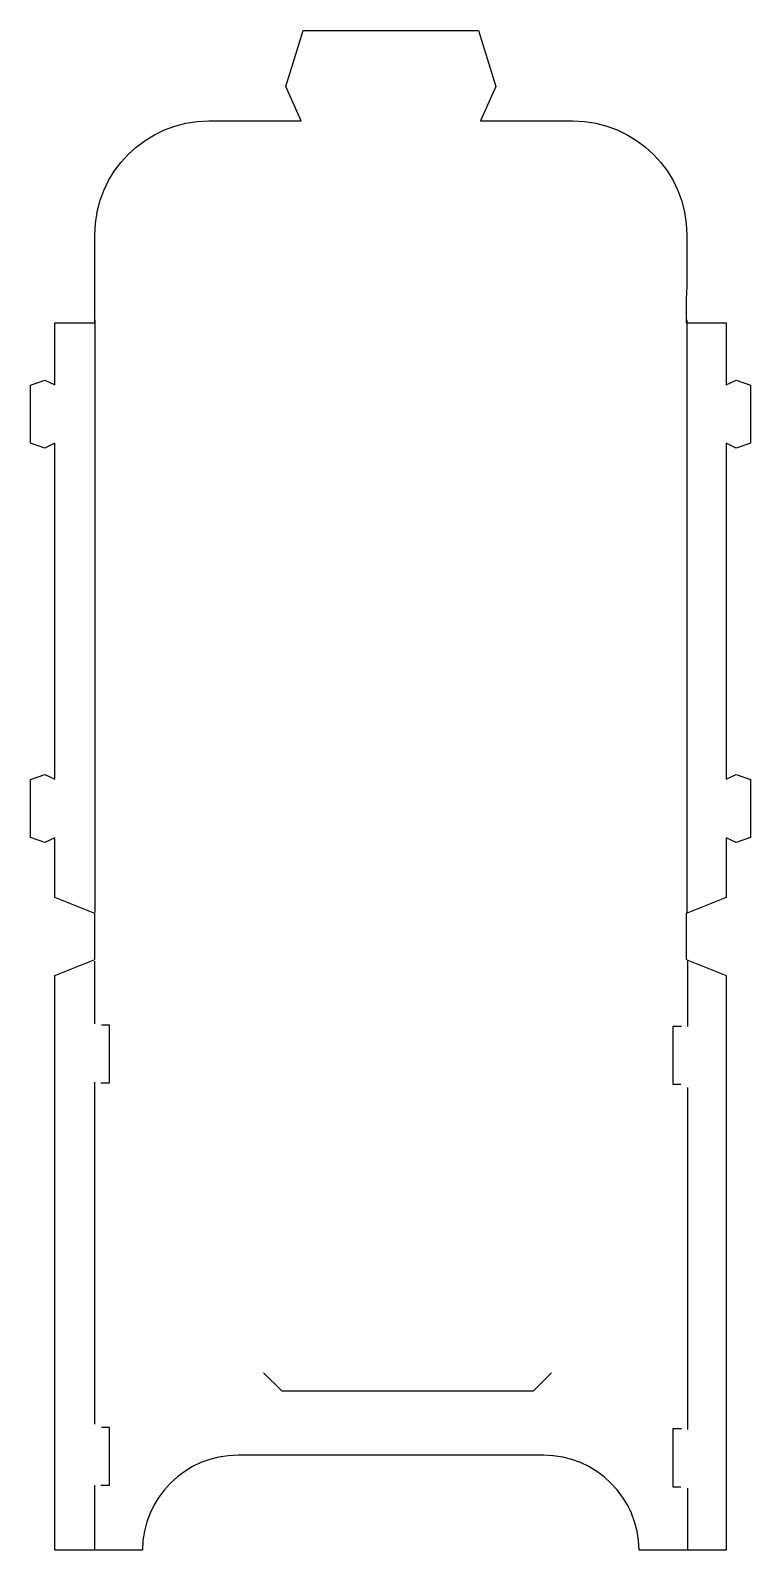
# Model space of a CAD drawing. Header units: centimetres. Extents: x -4.3 to 4.3, y -9 to 9.
import ezdxf

# ---------------------------------------------------------------- set-up
doc = ezdxf.new("R2010")
doc.units = ezdxf.units.CM
doc.header["$MEASUREMENT"] = 0
doc.layers.add('Camada 1', color=7, linetype='Continuous')

msp = doc.modelspace()

# ---------------------------------------------------------------- linework, layer by layer
at = {"layer": 'Camada 1', "lineweight": 25}
for points, knots in [([(-1.24057, 8.33809), (-1.24057, 8.33809), (-1.05838, 7.93061), (-1.05838, 7.93061), (-1.05838, 7.93061), (-1.05838, 7.93061), (-2.15512, 7.93061), (-2.15512, 7.93061), (-2.15512, 7.93061), (-2.90151, 7.93061), (-3.50661, 7.32551), (-3.50661, 6.57912), (-3.50661, 6.57912), (-3.50661, 6.57912), (-3.50661, 6.04908), (-3.50661, 6.04908), (-3.50661, 6.04908), (-3.50661, 6.04908), (-3.50736, 6.04908), (-3.50736, 6.04908), (-3.50736, 6.04908), (-3.50736, 6.04908), (-3.50736, 5.53788), (-3.50736, 5.53788), (-3.50736, 5.53788), (-3.50736, 5.53788), (-3.98165, 5.53787), (-3.98165, 5.53787), (-3.98165, 5.53787), (-3.98165, 5.53787), (-3.98165, 4.80325), (-3.98165, 4.80325), (-3.98165, 4.80325), (-3.98165, 4.80325), (-4.09804, 4.86104), (-4.09804, 4.86104), (-4.09804, 4.86104), (-4.09804, 4.86104), (-4.27086, 4.80077), (-4.27086, 4.80077), (-4.27086, 4.80077), (-4.27086, 4.80077), (-4.27086, 4.11394), (-4.27086, 4.11394), (-4.27086, 4.11394), (-4.27086, 4.11394), (-4.09803, 4.05367), (-4.09803, 4.05367), (-4.09803, 4.05367), (-4.09803, 4.05367), (-3.98164, 4.11143), (-3.98164, 4.11143), (-3.98164, 4.11143), (-3.98164, 4.11143), (-3.98164, 0.13035), (-3.98164, 0.13035), (-3.98164, 0.13035), (-3.98164, 0.13035), (-4.09803, 0.18808), (-4.09803, 0.18808), (-4.09803, 0.18808), (-4.09803, 0.18808), (-4.27086, 0.12778), (-4.27086, 0.12778), (-4.27086, 0.12778), (-4.27086, 0.12778), (-4.27086, -0.55903), (-4.27086, -0.55903), (-4.27086, -0.55903), (-4.27086, -0.55903), (-4.09803, -0.6193), (-4.09803, -0.6193), (-4.09803, -0.6193), (-4.09803, -0.6193), (-3.98164, -0.56157), (-3.98164, -0.56157), (-3.98164, -0.56157), (-3.98164, -0.56157), (-3.98164, -1.27065), (-3.98164, -1.27065), (-3.98164, -1.27065), (-3.98164, -1.27065), (-3.50732, -1.45898), (-3.50732, -1.45898), (-3.50732, -1.45898), (-3.50732, -1.45898), (-3.50732, -2.00561), (-3.50732, -2.00561), (-3.50732, -2.00561), (-3.50732, -2.00561), (-3.98164, -2.19397), (-3.98164, -2.19397), (-3.98164, -2.19397), (-3.98164, -2.19397), (-3.98164, -9.00252), (-3.98164, -9.00252), (-3.98164, -9.00252), (-3.98164, -9.00252), (-3.50733, -9.00251), (-3.50733, -9.00251), (-3.50733, -9.00251), (-3.50733, -9.00251), (-3.50733, -9.00367), (-3.50733, -9.00367), (-3.50733, -9.00367), (-3.50733, -9.00367), (-2.94202, -9.00368), (-2.94202, -9.00368), (-2.94202, -9.00368), (-2.93757, -8.38125), (-2.43185, -7.87809), (-1.80833, -7.87809), (-1.80833, -7.87809), (-1.80833, -7.87809), (1.8145, -7.87809), (1.8145, -7.87809), (1.8145, -7.87809), (2.43802, -7.87809), (2.94374, -8.38125), (2.94824, -9.00368), (2.94824, -9.00368), (2.94824, -9.00368), (3.50524, -9.00368), (3.50524, -9.00368), (3.50524, -9.00368), (3.50524, -9.00368), (3.50524, -9.00252), (3.50524, -9.00252), (3.50524, -9.00252), (3.50524, -9.00252), (3.98165, -9.00251), (3.98165, -9.00251), (3.98165, -9.00251), (3.98165, -9.00251), (3.98165, -2.19399), (3.98165, -2.19399), (3.98165, -2.19399), (3.98165, -2.19399), (3.50524, -2.00479), (3.50524, -2.00479), (3.50524, -2.00479), (3.50524, -2.00479), (3.50524, -1.45988), (3.50524, -1.45988), (3.50524, -1.45988), (3.50524, -1.45988), (3.98165, -1.27068), (3.98165, -1.27068), (3.98165, -1.27068), (3.98165, -1.27068), (3.98165, -0.5616), (3.98165, -0.5616), (3.98165, -0.5616), (3.98165, -0.5616), (4.09801, -0.61933), (4.09801, -0.61933), (4.09801, -0.61933), (4.09801, -0.61933), (4.27084, -0.55906), (4.27084, -0.55906), (4.27084, -0.55906), (4.27084, -0.55906), (4.27084, 0.12775), (4.27084, 0.12775), (4.27084, 0.12775), (4.27084, 0.12775), (4.09801, 0.18802), (4.09801, 0.18802), (4.09801, 0.18802), (4.09801, 0.18802), (3.98165, 0.13029), (3.98165, 0.13029), (3.98165, 0.13029), (3.98165, 0.13029), (3.98165, 4.11143), (3.98165, 4.11143), (3.98165, 4.11143), (3.98165, 4.11143), (4.09801, 4.05367), (4.09801, 4.05367), (4.09801, 4.05367), (4.09801, 4.05367), (4.27084, 4.11394), (4.27084, 4.11394), (4.27084, 4.11394), (4.27084, 4.11394), (4.27084, 4.80077), (4.27084, 4.80077), (4.27084, 4.80077), (4.27084, 4.80077), (4.09801, 4.86107), (4.09801, 4.86107), (4.09801, 4.86107), (4.09801, 4.86107), (3.98165, 4.80328), (3.98165, 4.80328), (3.98165, 4.80328), (3.98165, 4.80328), (3.98165, 5.5379), (3.98165, 5.5379), (3.98165, 5.5379), (3.98165, 5.5379), (3.50524, 5.5379), (3.50524, 5.5379), (3.50524, 5.5379), (3.50524, 5.5379), (3.50524, 5.83868), (3.50524, 5.83868), (3.50524, 5.83868), (3.51103, 5.88972), (3.51437, 5.94152), (3.51437, 5.99412), (3.51437, 5.99412), (3.51437, 5.99412), (3.51437, 6.57914), (3.51437, 6.57914), (3.51437, 6.57914), (3.51437, 7.32553), (2.90927, 7.93063), (2.16293, 7.93063), (2.16293, 7.93063), (2.16293, 7.93063), (1.06626, 7.93063), (1.06626, 7.93063), (1.06626, 7.93063), (1.06626, 7.93063), (1.24829, 8.33811), (1.24829, 8.33811), (1.24829, 8.33811), (1.24829, 8.33811), (1.0443, 9.0037), (1.0443, 9.0037), (1.0443, 9.0037), (1.0443, 9.0037), (-1.03657, 9.0037), (-1.03657, 9.0037), (-1.03657, 9.0037), (-1.03657, 9.0037), (-1.24057, 8.33809), (-1.24057, 8.33809)], [0, 0, 0, 0, 0.01639344, 0.01639344, 0.01639344, 0.01639344, 0.03278689, 0.03278689, 0.03278689, 0.03278689, 0.04918033, 0.04918033, 0.04918033, 0.04918033, 0.06557377, 0.06557377, 0.06557377, 0.06557377, 0.08196721, 0.08196721, 0.08196721, 0.08196721, 0.09836066, 0.09836066, 0.09836066, 0.09836066, 0.1147541, 0.1147541, 0.1147541, 0.1147541, 0.13114754, 0.13114754, 0.13114754, 0.13114754, 0.14754098, 0.14754098, 0.14754098, 0.14754098, 0.16393443, 0.16393443, 0.16393443, 0.16393443, 0.18032787, 0.18032787, 0.18032787, 0.18032787, 0.19672131, 0.19672131, 0.19672131, 0.19672131, 0.21311475, 0.21311475, 0.21311475, 0.21311475, 0.2295082, 0.2295082, 0.2295082, 0.2295082, 0.24590164, 0.24590164, 0.24590164, 0.24590164, 0.26229508, 0.26229508, 0.26229508, 0.26229508, 0.27868852, 0.27868852, 0.27868852, 0.27868852, 0.29508197, 0.29508197, 0.29508197, 0.29508197, 0.31147541, 0.31147541, 0.31147541, 0.31147541, 0.32786885, 0.32786885, 0.32786885, 0.32786885, 0.3442623, 0.3442623, 0.3442623, 0.3442623, 0.36065574, 0.36065574, 0.36065574, 0.36065574, 0.37704918, 0.37704918, 0.37704918, 0.37704918, 0.39344262, 0.39344262, 0.39344262, 0.39344262, 0.40983607, 0.40983607, 0.40983607, 0.40983607, 0.42622951, 0.42622951, 0.42622951, 0.42622951, 0.44262295, 0.44262295, 0.44262295, 0.44262295, 0.45901639, 0.45901639, 0.45901639, 0.45901639, 0.47540984, 0.47540984, 0.47540984, 0.47540984, 0.49180328, 0.49180328, 0.49180328, 0.49180328, 0.50819672, 0.50819672, 0.50819672, 0.50819672, 0.52459016, 0.52459016, 0.52459016, 0.52459016, 0.54098361, 0.54098361, 0.54098361, 0.54098361, 0.55737705, 0.55737705, 0.55737705, 0.55737705, 0.57377049, 0.57377049, 0.57377049, 0.57377049, 0.59016393, 0.59016393, 0.59016393, 0.59016393, 0.60655738, 0.60655738, 0.60655738, 0.60655738, 0.62295082, 0.62295082, 0.62295082, 0.62295082, 0.63934426, 0.63934426, 0.63934426, 0.63934426, 0.6557377, 0.6557377, 0.6557377, 0.6557377, 0.67213115, 0.67213115, 0.67213115, 0.67213115, 0.68852459, 0.68852459, 0.68852459, 0.68852459, 0.70491803, 0.70491803, 0.70491803, 0.70491803, 0.72131148, 0.72131148, 0.72131148, 0.72131148, 0.73770492, 0.73770492, 0.73770492, 0.73770492, 0.75409836, 0.75409836, 0.75409836, 0.75409836, 0.7704918, 0.7704918, 0.7704918, 0.7704918, 0.78688525, 0.78688525, 0.78688525, 0.78688525, 0.80327869, 0.80327869, 0.80327869, 0.80327869, 0.81967213, 0.81967213, 0.81967213, 0.81967213, 0.83606557, 0.83606557, 0.83606557, 0.83606557, 0.85245902, 0.85245902, 0.85245902, 0.85245902, 0.86885246, 0.86885246, 0.86885246, 0.86885246, 0.8852459, 0.8852459, 0.8852459, 0.8852459, 0.90163934, 0.90163934, 0.90163934, 0.90163934, 0.91803279, 0.91803279, 0.91803279, 0.91803279, 0.93442623, 0.93442623, 0.93442623, 0.93442623, 0.95081967, 0.95081967, 0.95081967, 0.95081967, 0.96721311, 0.96721311, 0.96721311, 0.96721311, 1, 1, 1, 1]), ([(-3.43513, -3.46545), (-3.43513, -3.46545), (-3.33239, -3.46545), (-3.33239, -3.46545), (-3.33239, -3.46545), (-3.33239, -3.46545), (-3.33239, -2.78123), (-3.33239, -2.78123), (-3.33239, -2.78123), (-3.33239, -2.78123), (-3.42732, -2.78123), (-3.42732, -2.78123)], [0, 0, 0, 0, 0.25, 0.25, 0.25, 0.25, 0.5, 0.5, 0.5, 0.5, 1, 1, 1, 1]), ([(3.45301, -2.79931), (3.45301, -2.79931), (3.35022, -2.79931), (3.35022, -2.79931), (3.35022, -2.79931), (3.35022, -2.79931), (3.35022, -3.48344), (3.35022, -3.48344), (3.35022, -3.48344), (3.35022, -3.48344), (3.44507, -3.48344), (3.44507, -3.48344)], [0, 0, 0, 0, 0.25, 0.25, 0.25, 0.25, 0.5, 0.5, 0.5, 0.5, 1, 1, 1, 1]), ([(-1.5043, -6.9004), (-1.5043, -6.9004), (-1.28864, -7.11596), (-1.28864, -7.11596), (-1.28864, -7.11596), (-1.28864, -7.11596), (1.69425, -7.11596), (1.69425, -7.11596), (1.69425, -7.11596), (1.69425, -7.11596), (1.90991, -6.9004), (1.90991, -6.9004)], [0, 0, 0, 0, 0.25, 0.25, 0.25, 0.25, 0.5, 0.5, 0.5, 0.5, 1, 1, 1, 1]), ([(-3.43513, -8.23308), (-3.43513, -8.23308), (-3.33239, -8.23308), (-3.33239, -8.23308), (-3.33239, -8.23308), (-3.33239, -8.23308), (-3.33239, -7.54887), (-3.33239, -7.54887), (-3.33239, -7.54887), (-3.33239, -7.54887), (-3.42732, -7.54887), (-3.42732, -7.54887)], [0, 0, 0, 0, 0.25, 0.25, 0.25, 0.25, 0.5, 0.5, 0.5, 0.5, 1, 1, 1, 1]), ([(3.45301, -7.56694), (3.45301, -7.56694), (3.35022, -7.56694), (3.35022, -7.56694), (3.35022, -7.56694), (3.35022, -7.56694), (3.35022, -8.25118), (3.35022, -8.25118), (3.35022, -8.25118), (3.35022, -8.25118), (3.44507, -8.25118), (3.44507, -8.25118)], [0, 0, 0, 0, 0.25, 0.25, 0.25, 0.25, 0.5, 0.5, 0.5, 0.5, 1, 1, 1, 1])]:
    msp.add_open_spline(points, degree=3, knots=knots, dxfattribs=at)
for points in [[(-3.50804, 5.57283), (-3.50804, 5.57283), (-3.50804, -1.44821), (-3.50804, -1.44821)], [(3.51352, 5.57283), (3.51352, 5.57283), (3.51339, -1.4481), (3.51339, -1.4481)], [(-3.50458, -2.7657), (-3.50458, -2.7657), (-3.50458, -2.02394), (-3.50458, -2.02394)], [(3.52238, -2.02405), (3.52238, -2.02405), (3.52238, -2.79931), (3.52238, -2.79931)], [(-3.50458, -7.51222), (-3.50458, -7.51222), (-3.50458, -3.45934), (-3.50458, -3.45934)], [(3.52238, -3.52014), (3.52238, -3.52014), (3.52238, -7.57316), (3.52238, -7.57316)], [(-3.50458, -9.00834), (-3.50458, -9.00834), (-3.50458, -8.23308), (-3.50458, -8.23308)], [(3.52238, -8.26671), (3.52238, -8.26671), (3.52238, -9.00834), (3.52238, -9.00834)]]:
    msp.add_open_spline(points, degree=3, dxfattribs=at)

doc.saveas('drawing.dxf')
